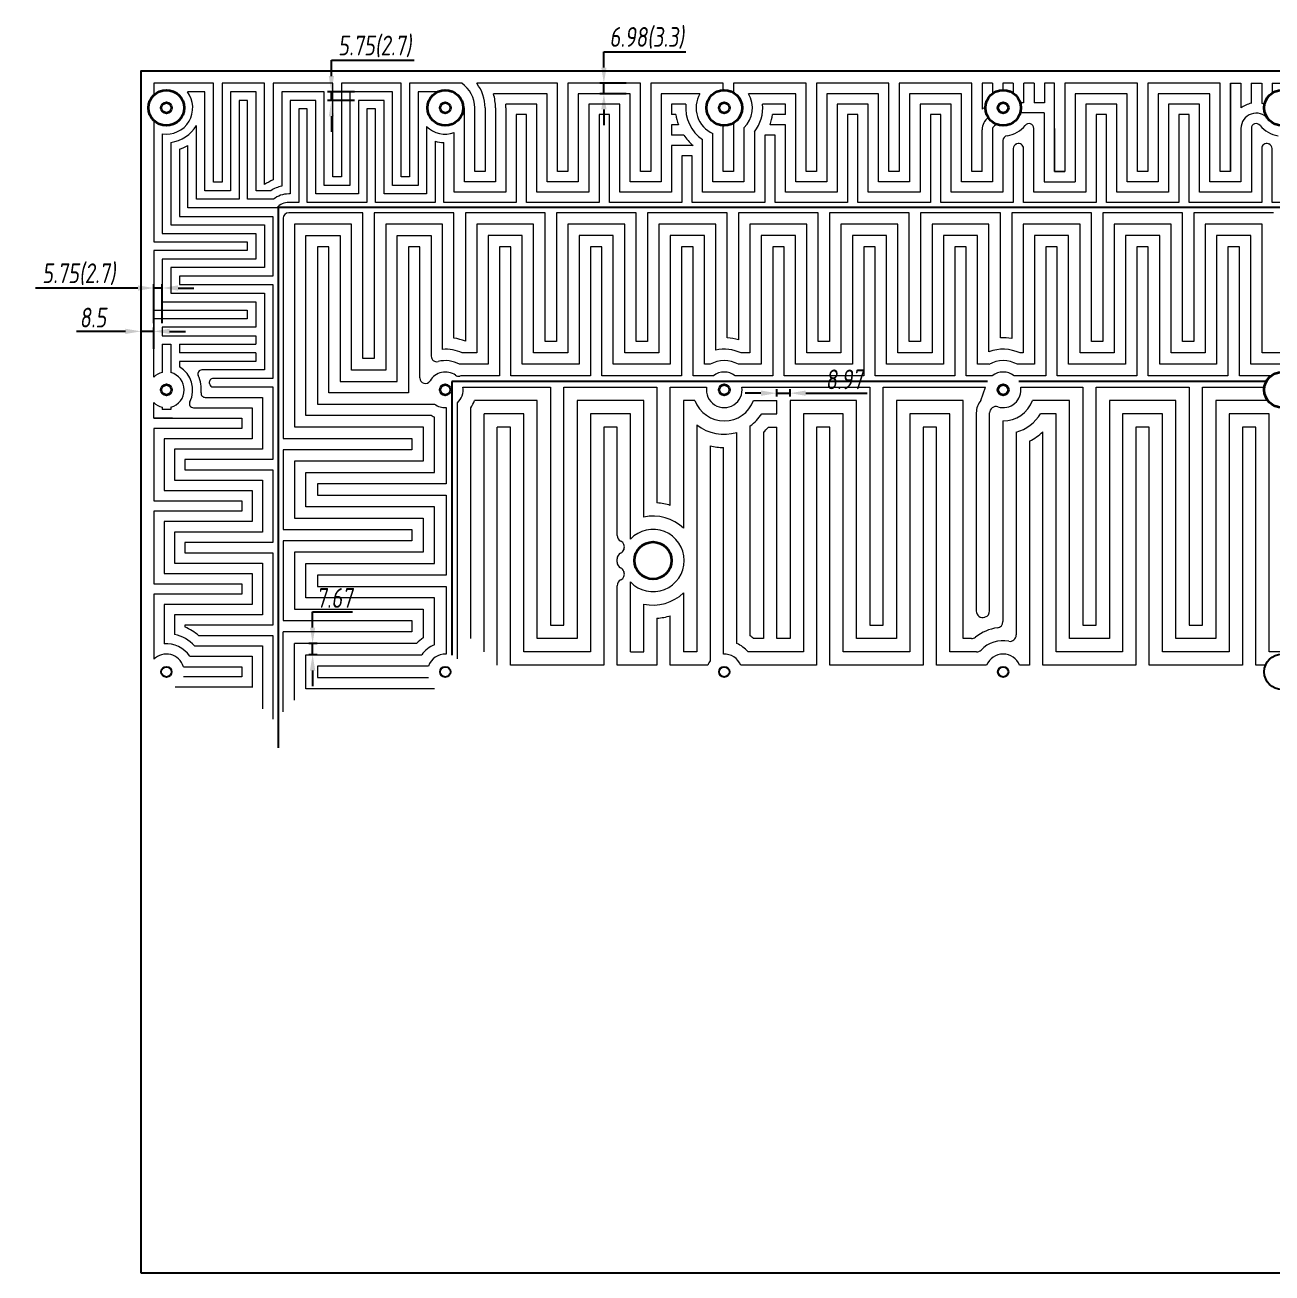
# Model space of a CAD drawing. Header units: millimetres. Extents: x -5937 to 68925, y -3068 to 5300.
# Drawn here: x 45153 to 45993, y 652 to 1493 of the extents above; entities that cross this region are included whole.
import ezdxf

# ---------------------------------------------------------------- set-up
doc = ezdxf.new("R2010")
doc.units = ezdxf.units.MM
doc.header["$LTSCALE"] = 7
doc.header["$PDSIZE"] = -1
doc.layers.add('dim', color=84, linetype='Continuous', lineweight=13)
doc.layers.add('参照', color=6, linetype='Continuous', lineweight=9)
doc.styles.add('斜仿宋', font='tssdeng.shx', dxfattribs={"width": 0.8, "oblique": 8, "bigfont": 'tssdchn.shx'})
doc.dimstyles.new('YanXiu', dxfattribs={"dimtxt": 22.5778, "dimasz": 22.5778, "dimexe": 11.2889, "dimexo": 5.64445, "dimgap": 5.64445, "dimtad": 1, "dimtoh": 1, "dimzin": 9, "dimdsep": 46, "dimtxsty": '斜仿宋', "dimcen": 22.5778, "dimazin": 2, "dimtfac": 1, "dimtmove": 0, "dimatfit": 3, "dimfxl": 1, "dimarcsym": 1})

# ---------------------------------------------------------------- blocks, each defined once
blk = doc.blocks.new('*D70')
at = {"layer": 'Defpoints', "color": 0}
for p in [(45230.87, 1286.4), (45230.87, 1271.93), (45239.37, 1271.93)]:
    blk.add_point(p, dxfattribs=at)
at = {"layer": 'dim', "color": 0, "lineweight": -2}
for p, q in [((45230.87, 1274.59), (45230.87, 1289.06)), ((45239.37, 1274.59), (45239.37, 1289.06)), ((45220.23, 1286.4), (45187.18, 1286.4)), ((45239.37, 1286.4), (45230.87, 1286.4)), ((45250.01, 1286.4), (45260.65, 1286.4))]:
    blk.add_line(p, q, dxfattribs=at)
at = {"layer": 'dim', "color": 0}
for points in [[(45220.23, 1284.63), (45220.23, 1288.17), (45230.87, 1286.4)], [(45250.01, 1288.17), (45250.01, 1284.63), (45239.37, 1286.4)]]:
    blk.add_solid(points, dxfattribs=at)
at = {"layer": 'dim', "color": 0, "insert": (45198.39, 1295.71), "char_height": 13.3, "attachment_point": 5, "style": '斜仿宋'}
blk.add_mtext('8.5', dxfattribs=at)
blk = doc.blocks.new('*D71')
at = {"layer": 'Defpoints', "color": 0}
for p in [(45239.37, 1315.61), (45239.37, 1289.17), (45245.12, 1289.17)]:
    blk.add_point(p, dxfattribs=at)
at = {"layer": 'dim', "color": 0, "lineweight": -2}
for p, q in [((45228.73, 1315.61), (45159.68, 1315.61)), ((45239.37, 1291.83), (45239.37, 1318.27)), ((45245.12, 1315.61), (45239.37, 1315.61)), ((45245.12, 1291.83), (45245.12, 1318.27)), ((45255.76, 1315.61), (45266.4, 1315.61))]:
    blk.add_line(p, q, dxfattribs=at)
at = {"layer": 'dim', "color": 0}
for points in [[(45228.73, 1313.84), (45228.73, 1317.39), (45239.37, 1315.61)], [(45255.76, 1317.39), (45255.76, 1313.84), (45245.12, 1315.61)]]:
    blk.add_solid(points, dxfattribs=at)
at = {"layer": 'dim', "color": 0, "insert": (45188.89, 1324.92), "char_height": 13.3, "attachment_point": 5, "style": '斜仿宋'}
blk.add_mtext('5.75{\\Ftssdeng.shx,tssdchn.shx;(2.7)}', dxfattribs=at)
blk = doc.blocks.new('*D72')
at = {"layer": 'Defpoints', "color": 0}
for p in [(45668.23, 1244.76), (45659.26, 1239.89), (45668.23, 1239.89)]:
    blk.add_point(p, dxfattribs=at)
at = {"layer": 'dim', "color": 0, "lineweight": -2}
for p, q in [((45648.62, 1244.76), (45637.98, 1244.76)), ((45659.26, 1242.55), (45659.26, 1247.42)), ((45659.26, 1244.76), (45668.23, 1244.76)), ((45668.23, 1242.55), (45668.23, 1247.42)), ((45678.87, 1244.76), (45720.28, 1244.76))]:
    blk.add_line(p, q, dxfattribs=at)
at = {"layer": 'dim', "color": 0}
for points in [[(45648.62, 1242.99), (45648.62, 1246.54), (45659.26, 1244.76)], [(45678.87, 1246.54), (45678.87, 1242.99), (45668.23, 1244.76)]]:
    blk.add_solid(points, dxfattribs=at)
at = {"layer": 'dim', "color": 0, "insert": (45704.89, 1254.07), "char_height": 13.3, "attachment_point": 5, "style": '斜仿宋'}
blk.add_mtext('8.97', dxfattribs=at)
blk = doc.blocks.new('*D73')
at = {"layer": 'Defpoints', "color": 0}
for p in [(45346.43, 1076.23), (45352.18, 1076.23), (45352.18, 1068.56)]:
    blk.add_point(p, dxfattribs=at)
at = {"layer": 'dim', "color": 0, "lineweight": -2}
for p, q in [((45346.43, 1097.51), (45373.41, 1097.51)), ((45346.43, 1086.87), (45346.43, 1097.51)), ((45349.52, 1076.23), (45343.77, 1076.23)), ((45349.52, 1068.56), (45343.77, 1068.56)), ((45346.43, 1068.56), (45346.43, 1076.23)), ((45346.43, 1057.92), (45346.43, 1047.28))]:
    blk.add_line(p, q, dxfattribs=at)
at = {"layer": 'dim', "color": 0}
for points in [[(45344.66, 1086.87), (45348.21, 1086.87), (45346.43, 1076.23)], [(45348.21, 1057.92), (45344.66, 1057.92), (45346.43, 1068.56)]]:
    blk.add_solid(points, dxfattribs=at)
at = {"layer": 'dim', "color": 0, "insert": (45361.25, 1106.82), "char_height": 13.3, "attachment_point": 5, "style": '斜仿宋'}
blk.add_mtext('7.67', dxfattribs=at)
blk = doc.blocks.new('*D74')
at = {"layer": 'Defpoints', "color": 0}
for p in [(45542.76, 1453.51), (45560.41, 1453.51), (45560.41, 1446.53)]:
    blk.add_point(p, dxfattribs=at)
at = {"layer": 'dim', "color": 0, "lineweight": -2}
for p, q in [((45542.76, 1474.79), (45597.94, 1474.79)), ((45542.76, 1464.15), (45542.76, 1474.79)), ((45557.75, 1453.51), (45540.1, 1453.51)), ((45557.75, 1446.53), (45540.1, 1446.53)), ((45542.76, 1446.53), (45542.76, 1453.51)), ((45542.76, 1435.89), (45542.76, 1425.25))]:
    blk.add_line(p, q, dxfattribs=at)
at = {"layer": 'dim', "color": 0}
for points in [[(45540.99, 1464.15), (45544.53, 1464.15), (45542.76, 1453.51)], [(45544.53, 1435.89), (45540.99, 1435.89), (45542.76, 1446.53)]]:
    blk.add_solid(points, dxfattribs=at)
at = {"layer": 'dim', "color": 0, "insert": (45571.68, 1484.1), "char_height": 13.3, "attachment_point": 5, "style": '斜仿宋'}
blk.add_mtext('6.98(3.3)', dxfattribs=at)
blk = doc.blocks.new('*D75')
at = {"layer": 'Defpoints', "color": 0}
for p in [(45359.11, 1447.77), (45377.31, 1447.77), (45377.31, 1442.02)]:
    blk.add_point(p, dxfattribs=at)
at = {"layer": 'dim', "color": 0, "lineweight": -2}
for p, q in [((45359.11, 1469.05), (45414.86, 1469.05)), ((45359.11, 1458.41), (45359.11, 1469.05)), ((45374.65, 1447.77), (45356.45, 1447.77)), ((45359.11, 1442.02), (45359.11, 1447.77)), ((45374.65, 1442.02), (45356.45, 1442.02)), ((45359.11, 1431.38), (45359.11, 1420.74))]:
    blk.add_line(p, q, dxfattribs=at)
at = {"layer": 'dim', "color": 0}
for points in [[(45357.33, 1458.41), (45360.88, 1458.41), (45359.11, 1447.77)], [(45360.88, 1431.38), (45357.33, 1431.38), (45359.11, 1442.02)]]:
    blk.add_solid(points, dxfattribs=at)
at = {"layer": 'dim', "color": 0, "insert": (45388.32, 1478.35), "char_height": 13.3, "attachment_point": 5, "style": '斜仿宋'}
blk.add_mtext('5.75(2.7)', dxfattribs=at)

msp = doc.modelspace()

# ---------------------------------------------------------------- linework, layer by layer
for p, q in [((45230.875, 652.013), (45230.875, 1462.09)), ((45230.875, 1462.013), (46580.875, 1462.013)), ((46488.619, 1369.757), (45323.13, 1369.757)), ((45323.13, 1369.757), (45323.13, 1005.818)), ((45801.305, 1252.694), (45440.193, 1252.694)), ((45440.193, 1252.694), (45440.193, 1068.197)), ((45989.305, 1252.694), (45822.445, 1252.694)), ((45230.875, 652.09), (46580.875, 652.09)), ((46580.875, 652.013), (45230.875, 652.013))]:
    msp.add_line(p, q)
at = {"linetype": 'Continuous', "lineweight": 35}
for centre in [(45247.875, 1437.013), (45435.875, 1437.013), (45623.875, 1437.013), (45811.875, 1437.013), (45999.875, 1437.013), (45999.875, 1247.013)]:
    msp.add_circle(centre, 12, dxfattribs=at)
at = {"color": 7, "linetype": 'Continuous', "lineweight": 35}
for centre in [(45247.875, 1437.013), (45435.875, 1437.013), (45623.875, 1437.013), (45811.875, 1437.013), (45247.875, 1247.013), (45435.875, 1247.013), (45623.875, 1247.013), (45811.875, 1247.013)]:
    msp.add_circle(centre, 3.5, dxfattribs=at)
at = {"color": 20, "linetype": 'Continuous', "lineweight": 35}
msp.add_circle((45575.875, 1132.013), 12.5, dxfattribs=at)
for centre, radius in [((45999.875, 1057.013), 11.99), ((45247.875, 1057.013), 3.49), ((45435.875, 1057.013), 3.49), ((45623.875, 1057.013), 3.49), ((45811.875, 1057.013), 3.49)]:
    msp.add_circle(centre, radius)
at = {"layer": '参照', "color": 1}
for p, q in [((45279.607, 1453.513), (45239.375, 1453.513)), ((45239.375, 1453.513), (45239.375, 1445.483)), ((45279.607, 1386.876), (45279.607, 1453.513)), ((45314.092, 1453.513), (45285.354, 1453.513)), ((45285.354, 1453.513), (45285.354, 1386.876)), ((45314.092, 1385.262), (45314.092, 1453.513)), ((45360.071, 1453.513), (45319.839, 1453.513)), ((45319.839, 1453.513), (45319.839, 1388.424)), ((45360.071, 1390.489), (45360.071, 1453.513)), ((45406.051, 1453.513), (45365.819, 1453.513)), ((45365.819, 1453.513), (45365.819, 1390.489)), ((45406.051, 1390.489), (45406.051, 1453.513)), ((45446.937, 1453.513), (45411.798, 1453.513)), ((45411.798, 1453.513), (45411.798, 1390.489)), ((45511.558, 1453.513), (45457.045, 1453.513)), ((45511.558, 1394.184), (45511.558, 1453.513)), ((45567.39, 1453.513), (45518.537, 1453.513)), ((45518.537, 1453.513), (45518.537, 1394.184)), ((45567.39, 1394.184), (45567.39, 1453.513)), ((45623.223, 1453.513), (45574.369, 1453.513)), ((45574.369, 1453.513), (45574.369, 1394.184)), ((45623.223, 1448.995), (45623.223, 1453.513)), ((45679.055, 1453.513), (45630.202, 1453.513)), ((45630.202, 1453.513), (45630.202, 1447.209)), ((45679.055, 1394.184), (45679.055, 1453.513)), ((45734.888, 1453.513), (45686.034, 1453.513)), ((45686.034, 1453.513), (45686.034, 1394.184)), ((45734.888, 1394.184), (45734.888, 1453.513)), ((45790.72, 1453.513), (45741.867, 1453.513)), ((45741.867, 1453.513), (45741.867, 1394.184)), ((45790.72, 1394.184), (45790.72, 1453.513)), ((45797.699, 1453.513), (45797.699, 1436.08)), ((45804.678, 1453.513), (45797.699, 1453.513)), ((45804.678, 1453.513), (45804.678, 1446.616)), ((45811.657, 1453.513), (45811.657, 1449.011)), ((45818.636, 1453.513), (45811.657, 1453.513)), ((45818.636, 1453.513), (45818.636, 1446.926)), ((45818.636, 1453.513), (45818.636, 1449.011)), ((45825.615, 1453.513), (45825.615, 1446.926)), ((45825.615, 1453.513), (45825.615, 1440.453)), ((45832.693, 1453.513), (45825.714, 1453.513)), ((45832.693, 1453.513), (45832.693, 1446.926)), ((45832.693, 1453.513), (45832.693, 1440.453)), ((45846.553, 1453.513), (45839.672, 1453.513)), ((45839.672, 1453.513), (45839.672, 1446.926)), ((45839.672, 1453.513), (45839.672, 1440.453)), ((45846.553, 1394.184), (45846.553, 1453.513)), ((45902.385, 1453.513), (45853.532, 1453.513)), ((45853.532, 1453.513), (45853.532, 1394.184)), ((45902.385, 1394.184), (45902.385, 1453.513)), ((45958.218, 1453.513), (45909.364, 1453.513)), ((45909.364, 1453.513), (45909.364, 1394.184)), ((45958.218, 1394.184), (45958.218, 1453.513)), ((45965.197, 1453.513), (45965.197, 1394.184)), ((45965.197, 1394.184), (45965.197, 1453.513)), ((45965.197, 1453.513), (45972.077, 1453.513)), ((45972.077, 1453.513), (45972.077, 1446.926)), ((45972.077, 1453.513), (45972.077, 1436.913)), ((45979.057, 1453.513), (45986.036, 1453.513)), ((45979.057, 1453.513), (45979.057, 1446.926)), ((45979.057, 1453.513), (45979.057, 1439.985)), ((45986.134, 1453.513), (45986.134, 1446.926)), ((45986.134, 1453.513), (45986.134, 1439.985)), ((45993.113, 1453.513), (46000.092, 1453.513)), ((45993.113, 1453.513), (45993.113, 1446.926)), ((45993.113, 1453.513), (45993.113, 1446.926)), ((45825.615, 1440.453), (45823.371, 1440.453)), ((45839.672, 1440.453), (45832.693, 1440.453)), ((45455.725, 1394.184), (45455.725, 1437.013)), ((45462.704, 1437.006), (45462.704, 1394.184)), ((45239.375, 1428.542), (45239.375, 1346.644)), ((45623.223, 1394.184), (45623.223, 1425.031)), ((45630.202, 1426.816), (45630.202, 1394.184)), ((45797.699, 1394.184), (45797.699, 1422.217)), ((45846.553, 1423.124), (45846.553, 1394.184)), ((45365.819, 1390.489), (45360.071, 1390.489)), ((45411.798, 1390.489), (45406.051, 1390.489)), ((45462.704, 1394.184), (45455.725, 1394.184)), ((45518.537, 1394.184), (45511.558, 1394.184)), ((45574.369, 1394.184), (45567.39, 1394.184)), ((45630.202, 1394.184), (45623.223, 1394.184)), ((45686.034, 1394.184), (45679.055, 1394.184)), ((45741.867, 1394.184), (45734.888, 1394.184)), ((45797.699, 1394.184), (45790.72, 1394.184)), ((45853.532, 1394.184), (45846.553, 1394.184)), ((45846.553, 1394.184), (45853.532, 1394.184)), ((45909.364, 1394.184), (45902.385, 1394.184)), ((45965.197, 1394.184), (45958.218, 1394.184)), ((45285.354, 1386.876), (45279.607, 1386.876)), ((45326.62, 1362.568), (45326.62, 1214.333)), ((45380.326, 1366.268), (45330.32, 1366.268)), ((45380.326, 1268.038), (45380.326, 1366.268)), ((45441.704, 1366.268), (45387.998, 1366.268)), ((45387.998, 1366.268), (45387.998, 1268.038)), ((45441.704, 1281.896), (45441.704, 1366.268)), ((45503.082, 1366.268), (45449.376, 1366.268)), ((45449.376, 1366.268), (45449.376, 1279.701)), ((45503.082, 1279.547), (45503.082, 1366.268)), ((45564.459, 1366.268), (45510.754, 1366.268)), ((45510.754, 1366.268), (45510.754, 1279.547)), ((45564.459, 1279.547), (45564.459, 1366.268)), ((45625.837, 1366.268), (45572.132, 1366.268)), ((45572.132, 1366.268), (45572.132, 1279.547)), ((45625.837, 1281.968), (45625.837, 1366.268)), ((45687.215, 1366.268), (45633.51, 1366.268)), ((45633.51, 1366.268), (45633.51, 1280.671)), ((45687.215, 1279.547), (45687.215, 1366.268)), ((45748.593, 1366.268), (45694.888, 1366.268)), ((45694.888, 1366.268), (45694.888, 1279.547)), ((45748.593, 1279.547), (45748.593, 1366.268)), ((45809.971, 1366.268), (45756.266, 1366.268)), ((45756.266, 1366.268), (45756.266, 1279.547)), ((45809.971, 1281.978), (45809.971, 1366.268)), ((45871.349, 1366.268), (45817.644, 1366.268)), ((45817.644, 1366.268), (45817.644, 1281.551)), ((45871.349, 1279.547), (45871.349, 1366.268)), ((45932.727, 1366.268), (45879.022, 1366.268)), ((45879.022, 1366.268), (45879.022, 1279.547)), ((45932.727, 1279.547), (45932.727, 1366.268)), ((45994.105, 1366.268), (45940.4, 1366.268)), ((45940.4, 1366.268), (45940.4, 1279.547)), ((45239.375, 1346.644), (45302.398, 1346.644)), ((45302.398, 1346.644), (45302.398, 1340.896)), ((45302.398, 1340.896), (45239.375, 1340.896)), ((45239.375, 1340.896), (45239.375, 1300.664)), ((45239.375, 1255.483), (45239.375, 1303.6)), ((45239.375, 1300.664), (45302.398, 1300.664)), ((45302.398, 1294.917), (45239.375, 1294.917)), ((45239.375, 1294.917), (45239.375, 1277.674)), ((45302.398, 1300.664), (45302.398, 1294.917)), ((45510.754, 1279.547), (45503.082, 1279.547)), ((45572.132, 1279.547), (45564.459, 1279.547)), ((45694.888, 1279.547), (45687.215, 1279.547)), ((45756.266, 1279.547), (45748.593, 1279.547)), ((45879.022, 1279.547), (45871.349, 1279.547)), ((45940.4, 1279.547), (45932.727, 1279.547)), ((45239.375, 1255.483), (45239.375, 1271.927)), ((45245.122, 1277.674), (45250.87, 1277.674)), ((45245.122, 1277.674), (45245.122, 1258.693)), ((45250.87, 1277.674), (45250.87, 1258.633)), ((45387.998, 1268.038), (45380.326, 1268.038)), ((45447.732, 1248.858), (45506.805, 1248.858)), ((45506.805, 1248.858), (45506.805, 1088.4)), ((45515.773, 1088.4), (45515.773, 1248.858)), ((45515.773, 1248.858), (45578.548, 1248.858)), ((45578.548, 1248.858), (45578.548, 1170.861)), ((45587.515, 1169.172), (45587.515, 1248.858)), ((45587.515, 1248.858), (45612.017, 1248.858)), ((45635.732, 1248.858), (45722.033, 1248.858)), ((45722.033, 1248.858), (45722.033, 1088.4)), ((45731.001, 1088.4), (45731.001, 1248.858)), ((45731.001, 1248.858), (45800.017, 1248.858)), ((45796.808, 1239.89), (45800.017, 1248.858)), ((45823.732, 1248.858), (45865.519, 1248.858)), ((45865.519, 1248.858), (45865.519, 1088.4)), ((45874.487, 1088.4), (45874.487, 1248.858)), ((45874.487, 1248.858), (45937.262, 1248.858)), ((45937.262, 1248.858), (45937.262, 1088.4)), ((45946.23, 1088.4), (45946.23, 1248.858)), ((45946.23, 1248.858), (45988.017, 1248.858)), ((45239.375, 1228), (45239.375, 1238.542)), ((45444.03, 1065.802), (45444.03, 1238.21)), ((45239.375, 1228), (45298.704, 1228)), ((45252.061, 1228), (45239.375, 1228)), ((45245.122, 1235.333), (45245.122, 1233.747)), ((45250.87, 1233.747), (45245.122, 1233.747)), ((45250.87, 1235.393), (45250.87, 1233.747)), ((45298.704, 1228), (45298.704, 1221.021)), ((45793.776, 1231.683), (45793.776, 1097.949)), ((45802.744, 1098.072), (45802.744, 1231.445)), ((45298.704, 1221.021), (45239.375, 1221.021)), ((45239.375, 1221.021), (45239.375, 1172.167)), ((45326.62, 1214.333), (45413.341, 1214.333)), ((45413.341, 1214.333), (45413.341, 1206.66)), ((45413.341, 1206.66), (45326.62, 1206.66)), ((45326.62, 1206.66), (45326.62, 1152.955)), ((45239.375, 1172.167), (45298.704, 1172.167)), ((45298.704, 1172.167), (45298.704, 1165.188)), ((45298.704, 1165.188), (45239.375, 1165.188)), ((45239.375, 1165.188), (45239.375, 1116.335)), ((45326.62, 1152.955), (45413.341, 1152.955)), ((45413.341, 1152.955), (45413.341, 1145.282)), ((45413.341, 1145.282), (45326.62, 1145.282)), ((45326.62, 1145.282), (45326.62, 1091.577)), ((45239.375, 1116.335), (45298.704, 1116.335)), ((45298.704, 1116.335), (45298.704, 1109.356)), ((45239.375, 1109.356), (45239.375, 1065.468)), ((45298.704, 1109.356), (45239.375, 1109.356)), ((45326.62, 1091.577), (45413.341, 1091.577)), ((45413.341, 1091.577), (45413.341, 1083.904)), ((45506.805, 1088.4), (45515.773, 1088.4)), ((45722.033, 1088.4), (45731.001, 1088.4)), ((45865.519, 1088.4), (45874.487, 1088.4)), ((45937.262, 1088.4), (45946.23, 1088.4)), ((45413.341, 1083.904), (45326.62, 1083.904)), ((45326.62, 1030.199), (45326.62, 1083.904)), ((45259.345, 1060.502), (45298.704, 1060.502)), ((45298.704, 1060.502), (45298.704, 1053.601)), ((45298.704, 1053.601), (45259.368, 1053.601))]:
    msp.add_line(p, q, dxfattribs=at)
at = {"layer": '参照', "color": 2}
for p, q in [((45273.859, 1447.765), (45261.994, 1447.765)), ((45273.859, 1381.128), (45273.859, 1447.765)), ((45308.344, 1447.765), (45291.102, 1447.765)), ((45291.102, 1447.765), (45291.102, 1381.128)), ((45308.344, 1381.128), (45308.344, 1447.765)), ((45354.324, 1447.765), (45325.586, 1447.765)), ((45325.586, 1447.765), (45325.586, 1384.216)), ((45354.324, 1384.742), (45354.324, 1447.765)), ((45400.303, 1447.765), (45371.566, 1447.765)), ((45371.566, 1447.765), (45371.566, 1384.742)), ((45400.303, 1384.742), (45400.303, 1447.765)), ((45430.547, 1447.765), (45417.546, 1447.765)), ((45417.546, 1447.765), (45417.546, 1384.742)), ((45504.579, 1446.534), (45468.32, 1446.534)), ((45504.579, 1387.205), (45504.579, 1446.534)), ((45560.411, 1446.534), (45525.516, 1446.534)), ((45525.516, 1446.534), (45525.516, 1387.205)), ((45560.411, 1387.205), (45560.411, 1446.534)), ((45607.456, 1446.534), (45581.348, 1446.534)), ((45581.348, 1446.534), (45581.348, 1387.205)), ((45672.076, 1446.534), (45640.293, 1446.534)), ((45672.076, 1387.205), (45672.076, 1446.534)), ((45727.909, 1446.534), (45693.013, 1446.534)), ((45693.013, 1446.534), (45693.013, 1387.205)), ((45727.909, 1387.205), (45727.909, 1446.534)), ((45748.846, 1446.534), (45748.846, 1387.205)), ((45783.741, 1446.534), (45748.846, 1446.534)), ((45783.741, 1387.205), (45783.741, 1446.534)), ((45895.406, 1446.534), (45860.511, 1446.534)), ((45860.511, 1446.534), (45860.511, 1387.205)), ((45895.406, 1387.205), (45895.406, 1446.534)), ((45951.238, 1446.534), (45916.343, 1446.534)), ((45916.343, 1446.534), (45916.343, 1387.205)), ((45951.238, 1387.205), (45951.238, 1446.534)), ((45447.875, 1437.013), (45448.746, 1437.013)), ((45448.746, 1387.205), (45448.746, 1437.013)), ((45469.683, 1436.999), (45469.683, 1387.205)), ((45839.574, 1433.572), (45823.371, 1433.572)), ((45839.574, 1433.572), (45839.574, 1387.205)), ((45637.181, 1423.48), (45637.181, 1387.205)), ((45804.678, 1422.217), (45804.678, 1387.205)), ((45972.176, 1423.124), (45972.176, 1387.205)), ((45245.122, 1419.48), (45245.122, 1352.391)), ((45616.244, 1387.205), (45616.244, 1419.635)), ((45291.102, 1381.128), (45273.859, 1381.128)), ((45318.213, 1381.128), (45308.344, 1381.128)), ((45371.566, 1384.742), (45354.324, 1384.742)), ((45417.546, 1384.742), (45400.303, 1384.742)), ((45469.683, 1387.205), (45448.746, 1387.205)), ((45525.516, 1387.205), (45504.579, 1387.205)), ((45581.348, 1387.205), (45560.411, 1387.205)), ((45637.181, 1387.205), (45616.244, 1387.205)), ((45693.013, 1387.205), (45672.076, 1387.205)), ((45748.846, 1387.205), (45727.909, 1387.205)), ((45804.678, 1387.205), (45783.741, 1387.205)), ((45839.574, 1387.205), (45860.511, 1387.205)), ((45916.343, 1387.205), (45895.406, 1387.205)), ((45972.176, 1387.205), (45951.238, 1387.205)), ((45372.653, 1358.595), (45334.292, 1358.595)), ((45334.292, 1358.595), (45334.292, 1222.005)), ((45372.653, 1260.366), (45372.653, 1358.595)), ((45434.031, 1358.595), (45395.67, 1358.595)), ((45395.67, 1358.595), (45395.67, 1260.366)), ((45434.031, 1274.295), (45434.031, 1358.595)), ((45495.409, 1358.595), (45457.048, 1358.595)), ((45457.048, 1358.595), (45457.048, 1271.875)), ((45495.409, 1271.875), (45495.409, 1358.595)), ((45556.787, 1358.595), (45518.426, 1358.595)), ((45518.426, 1358.595), (45518.426, 1271.875)), ((45556.787, 1271.875), (45556.787, 1358.595)), ((45618.165, 1358.595), (45579.804, 1358.595)), ((45579.804, 1358.595), (45579.804, 1271.875)), ((45618.165, 1273.75), (45618.165, 1358.595)), ((45679.543, 1358.595), (45641.182, 1358.595)), ((45641.182, 1358.595), (45641.182, 1271.875)), ((45679.543, 1271.875), (45679.543, 1358.595)), ((45740.921, 1358.595), (45702.56, 1358.595)), ((45702.56, 1358.595), (45702.56, 1271.875)), ((45740.921, 1271.875), (45740.921, 1358.595)), ((45802.299, 1358.595), (45763.938, 1358.595)), ((45763.938, 1358.595), (45763.938, 1271.875)), ((45802.299, 1272.626), (45802.299, 1358.595)), ((45863.677, 1358.595), (45825.316, 1358.595)), ((45825.316, 1358.595), (45825.316, 1271.875)), ((45863.677, 1271.875), (45863.677, 1358.595)), ((45925.055, 1358.595), (45886.694, 1358.595)), ((45886.694, 1358.595), (45886.694, 1271.875)), ((45925.055, 1271.875), (45925.055, 1358.595)), ((45986.433, 1358.595), (45948.072, 1358.595)), ((45948.072, 1358.595), (45948.072, 1271.875)), ((45986.433, 1271.875), (45986.433, 1358.595)), ((45245.122, 1352.391), (45308.146, 1352.391)), ((45308.146, 1352.391), (45308.146, 1335.149)), ((45308.146, 1335.149), (45245.122, 1335.149)), ((45245.122, 1335.149), (45245.122, 1306.411)), ((45245.122, 1306.411), (45308.146, 1306.411)), ((45308.146, 1306.411), (45308.146, 1289.169)), ((45308.146, 1289.169), (45245.122, 1289.169)), ((45245.122, 1289.169), (45245.122, 1283.422)), ((45245.122, 1283.422), (45308.146, 1283.422)), ((45308.146, 1283.422), (45308.146, 1277.674)), ((45256.617, 1277.674), (45308.146, 1277.674)), ((45256.617, 1277.674), (45256.617, 1271.927)), ((45308.146, 1271.927), (45256.617, 1271.927)), ((45308.146, 1271.927), (45308.146, 1266.179)), ((45457.048, 1271.875), (45447.259, 1271.875)), ((45518.426, 1271.875), (45495.409, 1271.875)), ((45579.804, 1271.875), (45556.787, 1271.875)), ((45641.182, 1271.875), (45635.249, 1271.875)), ((45702.56, 1271.875), (45679.543, 1271.875)), ((45763.938, 1271.875), (45740.921, 1271.875)), ((45825.316, 1271.875), (45823.259, 1271.875)), ((45886.694, 1271.875), (45863.677, 1271.875)), ((45948.072, 1271.875), (45925.055, 1271.875)), ((46009.45, 1271.875), (45986.433, 1271.875)), ((45308.146, 1266.179), (45256.617, 1266.179)), ((45256.617, 1266.179), (45256.617, 1262.461)), ((45395.67, 1260.366), (45372.653, 1260.366)), ((45497.837, 1239.89), (45455.598, 1239.89)), ((45497.837, 1079.432), (45497.837, 1239.89)), ((45569.58, 1239.89), (45524.74, 1239.89)), ((45524.74, 1239.89), (45524.74, 1079.432)), ((45569.58, 1161.314), (45569.58, 1239.89)), ((45604.151, 1239.89), (45596.483, 1239.89)), ((45596.483, 1239.89), (45596.483, 1153.772)), ((45643.597, 1239.888), (45659.258, 1239.888)), ((45659.258, 1230.918), (45659.258, 1239.888)), ((45713.066, 1239.89), (45668.226, 1239.89)), ((45668.226, 1239.89), (45668.226, 1079.432)), ((45713.066, 1079.432), (45713.066, 1239.89)), ((45784.808, 1239.89), (45739.969, 1239.89)), ((45739.969, 1239.89), (45739.969, 1079.432)), ((45784.808, 1079.432), (45784.808, 1239.89)), ((45856.551, 1239.89), (45831.598, 1239.89)), ((45856.551, 1079.432), (45856.551, 1239.89)), ((45928.294, 1239.89), (45883.455, 1239.89)), ((45883.455, 1239.89), (45883.455, 1079.432)), ((45928.294, 1079.432), (45928.294, 1239.89)), ((45990.217, 1239.89), (45955.198, 1239.89)), ((45955.198, 1239.89), (45955.198, 1079.432)), ((45266.07, 1234.979), (45305.683, 1234.979)), ((45305.683, 1234.979), (45305.683, 1214.042)), ((45452.997, 1079.432), (45452.997, 1234.907)), ((45649.12, 1230.918), (45659.258, 1230.918)), ((45334.292, 1222.005), (45421.013, 1222.005)), ((45421.013, 1222.005), (45421.013, 1198.988)), ((45641.323, 1081.33), (45641.323, 1222.682)), ((45653.636, 1221.948), (45659.258, 1221.948)), ((45659.258, 1079.432), (45659.258, 1221.948)), ((45811.712, 1226.043), (45811.712, 1090.95)), ((45305.683, 1214.042), (45246.354, 1214.042)), ((45246.354, 1214.042), (45246.354, 1179.146)), ((45650.29, 1218.444), (45650.29, 1079.432)), ((45421.013, 1198.988), (45334.292, 1198.988)), ((45334.292, 1198.988), (45334.292, 1160.627)), ((45246.354, 1179.146), (45305.683, 1179.146)), ((45305.683, 1179.146), (45305.683, 1158.209)), ((45334.292, 1160.627), (45421.013, 1160.627)), ((45421.013, 1160.627), (45421.013, 1137.61)), ((45305.683, 1158.209), (45246.354, 1158.209)), ((45246.354, 1158.209), (45246.354, 1123.314)), ((45421.013, 1137.61), (45334.292, 1137.61)), ((45334.292, 1137.61), (45334.292, 1099.249)), ((45246.354, 1123.314), (45305.683, 1123.314)), ((45305.683, 1123.314), (45305.683, 1102.377)), ((45246.354, 1102.377), (45246.354, 1075.841)), ((45305.683, 1102.377), (45246.354, 1102.377)), ((45334.292, 1099.249), (45421.013, 1099.249)), ((45421.013, 1099.249), (45421.013, 1079.948)), ((45524.74, 1079.432), (45497.837, 1079.432)), ((45650.29, 1079.432), (45643.702, 1079.432)), ((45668.226, 1079.432), (45659.258, 1079.432)), ((45739.969, 1079.432), (45713.066, 1079.432)), ((45790.48, 1079.432), (45784.808, 1079.432)), ((45883.455, 1079.432), (45856.551, 1079.432)), ((45955.198, 1079.432), (45928.294, 1079.432)), ((45416.445, 1076.232), (45334.292, 1076.232)), ((45334.292, 1037.871), (45334.292, 1076.232)), ((45263.598, 1067.481), (45305.683, 1067.481)), ((45305.683, 1067.481), (45305.683, 1046.544))]:
    msp.add_line(p, q, dxfattribs=at)
at = {"layer": '参照', "color": 3}
for p, q in [((45302.597, 1442.018), (45296.849, 1442.018)), ((45296.849, 1442.018), (45296.849, 1375.381)), ((45302.597, 1375.381), (45302.597, 1442.018)), ((45348.576, 1442.018), (45331.334, 1442.018)), ((45331.334, 1442.018), (45331.334, 1378.994)), ((45348.576, 1378.994), (45348.576, 1442.018)), ((45394.556, 1442.018), (45377.314, 1442.018)), ((45377.314, 1442.018), (45377.314, 1378.994)), ((45394.556, 1378.994), (45394.556, 1442.018)), ((45497.6, 1439.555), (45476.584, 1439.555)), ((45497.6, 1380.226), (45497.6, 1439.555)), ((45553.432, 1439.555), (45532.495, 1439.555)), ((45532.495, 1439.555), (45532.495, 1380.226)), ((45553.432, 1380.226), (45553.432, 1439.555)), ((45598.041, 1439.555), (45588.327, 1439.555)), ((45588.327, 1439.555), (45588.327, 1432.576)), ((45665.097, 1439.555), (45649.708, 1439.555)), ((45665.097, 1432.576), (45665.097, 1439.555)), ((45720.93, 1439.555), (45699.992, 1439.555)), ((45699.992, 1439.555), (45699.992, 1380.226)), ((45720.93, 1380.226), (45720.93, 1439.555)), ((45755.825, 1439.555), (45755.825, 1380.226)), ((45776.762, 1439.555), (45755.825, 1439.555)), ((45776.762, 1380.226), (45776.762, 1439.555)), ((45888.427, 1439.555), (45867.49, 1439.555)), ((45867.49, 1439.555), (45867.49, 1380.226)), ((45888.427, 1380.226), (45888.427, 1439.555)), ((45944.259, 1439.555), (45923.322, 1439.555)), ((45923.322, 1439.555), (45923.322, 1380.226)), ((45944.259, 1380.226), (45944.259, 1439.555)), ((45476.663, 1436.992), (45476.663, 1380.226)), ((45591.237, 1432.576), (45588.327, 1432.576)), ((45665.097, 1432.576), (45656.512, 1432.576)), ((45268.112, 1375.381), (45268.112, 1425.077)), ((45423.293, 1424.488), (45423.293, 1378.994)), ((45588.327, 1425.597), (45588.327, 1418.618)), ((45592.978, 1425.597), (45588.327, 1425.597)), ((45600.667, 1425.597), (45600.562, 1425.597)), ((45665.097, 1425.597), (45654.77, 1425.597)), ((45665.097, 1380.226), (45665.097, 1425.597)), ((45832.594, 1380.226), (45832.594, 1423.124)), ((45979.155, 1423.124), (45979.155, 1380.226)), ((45250.87, 1413.71), (45250.87, 1358.139)), ((45441.767, 1380.226), (45441.767, 1420.271)), ((45596.553, 1418.618), (45588.327, 1418.618)), ((45609.265, 1380.226), (45609.265, 1415.556)), ((45644.16, 1420.816), (45644.16, 1380.226)), ((45811.657, 1414.948), (45811.657, 1380.226)), ((45588.327, 1411.638), (45588.327, 1380.226)), ((45602.875, 1411.638), (45588.327, 1411.638)), ((45331.334, 1378.994), (45330.32, 1378.994)), ((45377.314, 1378.994), (45348.576, 1378.994)), ((45423.293, 1378.994), (45394.556, 1378.994)), ((45476.663, 1380.226), (45441.767, 1380.226)), ((45532.495, 1380.226), (45497.6, 1380.226)), ((45588.327, 1380.226), (45553.432, 1380.226)), ((45644.16, 1380.226), (45609.265, 1380.226)), ((45699.992, 1380.226), (45665.097, 1380.226)), ((45755.825, 1380.226), (45720.93, 1380.226)), ((45811.657, 1380.226), (45776.762, 1380.226)), ((45867.49, 1380.226), (45832.594, 1380.226)), ((45923.322, 1380.226), (45888.427, 1380.226)), ((45979.155, 1380.226), (45944.259, 1380.226)), ((45296.849, 1375.381), (45268.112, 1375.381)), ((45320.041, 1375.381), (45302.597, 1375.381)), ((45250.87, 1358.139), (45313.893, 1358.139)), ((45313.893, 1358.139), (45313.893, 1329.401)), ((45341.964, 1229.677), (45341.964, 1350.923)), ((45341.964, 1350.923), (45364.981, 1350.923)), ((45364.981, 1350.923), (45364.981, 1252.694)), ((45403.342, 1252.694), (45403.342, 1350.923)), ((45403.342, 1350.923), (45426.359, 1350.923)), ((45426.359, 1350.923), (45426.359, 1269.65)), ((45487.737, 1350.923), (45464.72, 1350.923)), ((45464.72, 1350.923), (45464.72, 1264.202)), ((45487.737, 1264.202), (45487.737, 1350.923)), ((45549.115, 1350.923), (45526.098, 1350.923)), ((45526.098, 1350.923), (45526.098, 1264.202)), ((45549.115, 1264.202), (45549.115, 1350.923)), ((45610.493, 1350.923), (45587.476, 1350.923)), ((45587.476, 1350.923), (45587.476, 1264.202)), ((45610.493, 1264.202), (45610.493, 1350.923)), ((45671.871, 1350.923), (45648.854, 1350.923)), ((45648.854, 1350.923), (45648.854, 1264.202)), ((45671.871, 1264.202), (45671.871, 1350.923)), ((45733.249, 1350.923), (45710.232, 1350.923)), ((45710.232, 1350.923), (45710.232, 1264.202)), ((45733.249, 1264.202), (45733.249, 1350.923)), ((45794.627, 1350.923), (45771.61, 1350.923)), ((45771.61, 1350.923), (45771.61, 1264.202)), ((45794.627, 1264.202), (45794.627, 1350.923)), ((45856.005, 1350.923), (45832.988, 1350.923)), ((45832.988, 1350.923), (45832.988, 1264.202)), ((45856.005, 1264.202), (45856.005, 1350.923)), ((45917.383, 1350.923), (45894.366, 1350.923)), ((45894.366, 1350.923), (45894.366, 1264.202)), ((45917.383, 1264.202), (45917.383, 1350.923)), ((45978.761, 1350.923), (45955.744, 1350.923)), ((45955.744, 1350.923), (45955.744, 1264.202)), ((45978.761, 1264.202), (45978.761, 1350.923)), ((45313.893, 1329.401), (45250.87, 1329.401)), ((45250.87, 1329.401), (45250.87, 1312.159)), ((45250.87, 1312.159), (45313.893, 1312.159)), ((45313.893, 1312.159), (45313.893, 1260.432)), ((45464.72, 1264.202), (45445.441, 1264.202)), ((45526.098, 1264.202), (45487.737, 1264.202)), ((45587.476, 1264.202), (45549.115, 1264.202)), ((45614.313, 1264.202), (45610.493, 1264.202)), ((45648.854, 1264.202), (45633.437, 1264.202)), ((45710.232, 1264.202), (45671.871, 1264.202)), ((45771.61, 1264.202), (45733.249, 1264.202)), ((45802.308, 1264.202), (45794.627, 1264.202)), ((45832.988, 1264.202), (45821.441, 1264.202)), ((45894.366, 1264.202), (45856.005, 1264.202)), ((45955.744, 1264.202), (45917.383, 1264.202)), ((46017.122, 1264.202), (45978.761, 1264.202)), ((45313.893, 1260.432), (45271.782, 1260.432)), ((45364.981, 1252.694), (45403.342, 1252.694)), ((45273.969, 1241.958), (45312.662, 1241.958)), ((45312.662, 1241.958), (45312.662, 1207.063)), ((45426.58, 1229.677), (45341.964, 1229.677)), ((45428.685, 1191.316), (45428.685, 1228.704)), ((45488.869, 1230.922), (45461.965, 1230.922)), ((45461.965, 1070.465), (45461.965, 1230.922)), ((45488.869, 1070.465), (45488.869, 1230.922)), ((45560.612, 1230.922), (45533.708, 1230.922)), ((45533.708, 1230.922), (45533.708, 1070.465)), ((45560.612, 1146.437), (45560.612, 1230.922)), ((45704.098, 1230.922), (45677.194, 1230.922)), ((45677.194, 1230.922), (45677.194, 1070.465)), ((45704.098, 1070.465), (45704.098, 1230.922)), ((45775.841, 1230.922), (45748.937, 1230.922)), ((45748.937, 1230.922), (45748.937, 1070.465)), ((45775.841, 1070.465), (45775.841, 1230.922)), ((45847.583, 1230.922), (45837.123, 1230.922)), ((45847.583, 1070.465), (45847.583, 1230.922)), ((45919.326, 1230.922), (45892.423, 1230.922)), ((45892.423, 1230.922), (45892.423, 1070.465)), ((45919.326, 1070.465), (45919.326, 1230.922)), ((45991.069, 1230.922), (45964.166, 1230.922)), ((45964.166, 1230.922), (45964.166, 1070.465)), ((45991.069, 1070.465), (45991.069, 1230.922)), ((45605.451, 1223.412), (45605.451, 1070.465)), ((45632.355, 1076.18), (45632.355, 1218.299)), ((45820.68, 1218.397), (45820.68, 1081.867)), ((45312.662, 1207.063), (45253.333, 1207.063)), ((45253.333, 1207.063), (45253.333, 1186.125)), ((45253.333, 1186.125), (45312.662, 1186.125)), ((45312.662, 1186.125), (45312.662, 1151.23)), ((45341.964, 1168.299), (45341.964, 1191.316)), ((45341.964, 1191.316), (45428.685, 1191.316)), ((45428.685, 1168.299), (45341.964, 1168.299)), ((45428.685, 1129.938), (45428.685, 1168.299)), ((45312.662, 1151.23), (45253.333, 1151.23)), ((45253.333, 1151.23), (45253.333, 1130.293)), ((45253.333, 1130.293), (45312.662, 1130.293)), ((45312.662, 1130.293), (45312.662, 1095.398)), ((45341.964, 1106.921), (45341.964, 1129.938)), ((45341.964, 1129.938), (45428.685, 1129.938)), ((45560.612, 1070.465), (45560.612, 1117.589)), ((45596.483, 1110.253), (45596.483, 1070.465)), ((45428.685, 1106.921), (45341.964, 1106.921)), ((45428.685, 1075.311), (45428.685, 1106.921)), ((45569.58, 1070.465), (45569.58, 1102.711)), ((45253.333, 1095.398), (45253.333, 1082.218)), ((45312.662, 1095.398), (45253.333, 1095.398)), ((45266.866, 1074.46), (45312.662, 1074.46)), ((45312.662, 1074.46), (45312.662, 1032.193)), ((45341.964, 1045.543), (45341.964, 1068.56)), ((45341.964, 1068.56), (45419.964, 1068.56)), ((45533.708, 1070.465), (45488.869, 1070.465)), ((45560.612, 1070.465), (45569.58, 1070.465)), ((45605.451, 1070.465), (45596.483, 1070.465)), ((45677.194, 1070.465), (45639.948, 1070.465)), ((45748.937, 1070.465), (45704.098, 1070.465)), ((45793.905, 1070.465), (45775.841, 1070.465)), ((45892.423, 1070.465), (45847.583, 1070.465)), ((45964.166, 1070.465), (45919.326, 1070.465)), ((46035.909, 1070.465), (45991.069, 1070.465)), ((45428.685, 1045.543), (45341.964, 1045.543))]:
    msp.add_line(p, q, dxfattribs=at)
at = {"layer": '参照'}
for p, q in [((45342.829, 1436.27), (45337.081, 1436.27)), ((45337.081, 1436.27), (45337.081, 1373.247)), ((45342.829, 1373.247), (45342.829, 1436.27)), ((45388.809, 1436.27), (45383.061, 1436.27)), ((45383.061, 1436.27), (45383.061, 1373.247)), ((45388.809, 1373.247), (45388.809, 1436.27)), ((45490.621, 1432.576), (45483.642, 1432.576)), ((45483.642, 1432.576), (45483.642, 1373.247)), ((45490.621, 1373.247), (45490.621, 1432.576)), ((45546.453, 1432.576), (45539.474, 1432.576)), ((45539.474, 1432.576), (45539.474, 1373.247)), ((45546.453, 1373.247), (45546.453, 1432.576)), ((45658.118, 1432.576), (45656.512, 1432.576)), ((45713.951, 1432.576), (45706.971, 1432.576)), ((45706.971, 1432.576), (45706.971, 1373.247)), ((45713.951, 1373.247), (45713.951, 1432.576)), ((45762.804, 1432.576), (45762.804, 1373.247)), ((45769.783, 1432.576), (45762.804, 1432.576)), ((45769.783, 1373.247), (45769.783, 1432.576)), ((45881.448, 1432.576), (45874.469, 1432.576)), ((45874.469, 1432.576), (45874.469, 1373.247)), ((45881.448, 1373.247), (45881.448, 1432.576)), ((45937.28, 1432.576), (45930.301, 1432.576)), ((45930.301, 1432.576), (45930.301, 1373.247)), ((45937.28, 1373.247), (45937.28, 1432.576)), ((45429.041, 1414.533), (45429.041, 1373.247)), ((45434.788, 1373.247), (45434.788, 1413.543)), ((45651.139, 1418.618), (45651.139, 1373.247)), ((45658.118, 1418.618), (45651.139, 1418.618)), ((45658.118, 1373.247), (45658.118, 1418.618)), ((45256.617, 1409.108), (45256.617, 1363.886)), ((45262.364, 1369.634), (45262.364, 1411.613)), ((45595.307, 1404.659), (45595.307, 1373.247)), ((45602.286, 1404.659), (45595.307, 1404.659)), ((45602.286, 1373.247), (45602.286, 1404.659)), ((45818.636, 1409.539), (45818.636, 1373.247)), ((45825.615, 1373.247), (45825.615, 1409.681)), ((45986.134, 1409.681), (45986.134, 1373.247)), ((45993.113, 1373.247), (45993.113, 1409.539)), ((45337.081, 1373.247), (45330.32, 1373.247)), ((45383.061, 1373.247), (45342.829, 1373.247)), ((45429.041, 1373.247), (45388.809, 1373.247)), ((45483.642, 1373.247), (45434.788, 1373.247)), ((45539.474, 1373.247), (45490.621, 1373.247)), ((45595.307, 1373.247), (45546.453, 1373.247)), ((45651.139, 1373.247), (45602.286, 1373.247)), ((45706.971, 1373.247), (45658.118, 1373.247)), ((45762.804, 1373.247), (45713.951, 1373.247)), ((45818.636, 1373.247), (45769.783, 1373.247)), ((45874.469, 1373.247), (45825.615, 1373.247)), ((45930.301, 1373.247), (45881.448, 1373.247)), ((45986.134, 1373.247), (45937.28, 1373.247)), ((46041.966, 1373.247), (45993.113, 1373.247)), ((45256.617, 1363.886), (45319.641, 1363.886)), ((45322.313, 1369.634), (45262.364, 1369.634)), ((45319.641, 1363.886), (45319.641, 1323.654)), ((45357.309, 1343.251), (45349.637, 1343.251)), ((45349.637, 1343.251), (45349.637, 1237.349)), ((45357.309, 1245.022), (45357.309, 1343.251)), ((45364.998, 1343.251), (45364.981, 1343.251)), ((45418.687, 1343.251), (45411.015, 1343.251)), ((45411.015, 1343.251), (45411.015, 1245.022)), ((45418.687, 1255.048), (45418.687, 1343.251)), ((45480.065, 1343.251), (45472.393, 1343.251)), ((45472.393, 1343.251), (45472.393, 1256.53)), ((45480.065, 1256.53), (45480.065, 1343.251)), ((45541.443, 1343.251), (45533.77, 1343.251)), ((45533.77, 1343.251), (45533.77, 1256.53)), ((45541.443, 1256.53), (45541.443, 1343.251)), ((45602.821, 1343.251), (45595.148, 1343.251)), ((45595.148, 1343.251), (45595.148, 1256.53)), ((45602.821, 1256.53), (45602.821, 1343.251)), ((45664.199, 1343.251), (45656.526, 1343.251)), ((45656.526, 1343.251), (45656.526, 1256.53)), ((45664.199, 1256.53), (45664.199, 1343.251)), ((45725.577, 1343.251), (45717.904, 1343.251)), ((45717.904, 1343.251), (45717.904, 1256.53)), ((45725.577, 1256.53), (45725.577, 1343.251)), ((45786.955, 1343.251), (45779.282, 1343.251)), ((45779.282, 1343.251), (45779.282, 1256.53)), ((45786.955, 1256.53), (45786.955, 1343.251)), ((45848.333, 1343.251), (45840.66, 1343.251)), ((45840.66, 1343.251), (45840.66, 1256.53)), ((45848.333, 1256.53), (45848.333, 1343.251)), ((45909.711, 1343.251), (45902.038, 1343.251)), ((45902.038, 1343.251), (45902.038, 1256.53)), ((45909.711, 1256.53), (45909.711, 1343.251)), ((45971.089, 1343.251), (45963.416, 1343.251)), ((45963.416, 1343.251), (45963.416, 1256.53)), ((45971.089, 1256.53), (45971.089, 1343.251)), ((45364.998, 1335.579), (45364.981, 1335.579)), ((45319.641, 1323.654), (45256.617, 1323.654)), ((45256.617, 1323.654), (45256.617, 1317.906)), ((45364.998, 1327.906), (45364.981, 1327.906)), ((45364.998, 1320.234), (45364.981, 1320.234)), ((45256.617, 1317.906), (45319.641, 1317.906)), ((45319.641, 1317.906), (45319.641, 1254.684)), ((45364.998, 1312.562), (45364.981, 1312.562)), ((45364.998, 1304.89), (45364.981, 1304.89)), ((45319.641, 1254.684), (45279.435, 1254.684)), ((45472.393, 1256.53), (45448.33, 1256.53)), ((45533.77, 1256.53), (45480.065, 1256.53)), ((45595.148, 1256.53), (45541.443, 1256.53)), ((45616.566, 1256.53), (45602.821, 1256.53)), ((45656.526, 1256.53), (45631.184, 1256.53)), ((45717.904, 1256.53), (45664.199, 1256.53)), ((45779.282, 1256.53), (45725.577, 1256.53)), ((45804.566, 1256.53), (45786.955, 1256.53)), ((45840.66, 1256.53), (45819.184, 1256.53)), ((45902.038, 1256.53), (45848.333, 1256.53)), ((45963.416, 1256.53), (45909.711, 1256.53)), ((45992.566, 1256.53), (45971.089, 1256.53)), ((45279.488, 1248.937), (45319.641, 1248.937)), ((45319.641, 1248.937), (45319.641, 1200.083)), ((45411.015, 1245.022), (45357.309, 1245.022)), ((45349.637, 1237.349), (45428.76, 1237.349)), ((45436.357, 1235.023), (45436.357, 1183.644)), ((45479.901, 1221.954), (45470.933, 1221.954)), ((45470.933, 1061.497), (45470.933, 1221.954)), ((45479.901, 1061.497), (45479.901, 1221.954)), ((45551.644, 1221.954), (45542.676, 1221.954)), ((45542.676, 1221.954), (45542.676, 1061.497)), ((45551.644, 1148.949), (45551.644, 1221.954)), ((45695.13, 1221.954), (45686.162, 1221.954)), ((45686.162, 1221.954), (45686.162, 1061.497)), ((45695.13, 1061.497), (45695.13, 1221.954)), ((45766.873, 1221.954), (45757.905, 1221.954)), ((45757.905, 1221.954), (45757.905, 1061.497)), ((45766.873, 1061.497), (45766.873, 1221.954)), ((45910.359, 1221.954), (45901.391, 1221.954)), ((45901.391, 1221.954), (45901.391, 1061.497)), ((45910.359, 1061.497), (45910.359, 1221.954)), ((45982.101, 1221.954), (45973.134, 1221.954)), ((45973.134, 1221.954), (45973.134, 1061.497)), ((45982.101, 1061.497), (45982.101, 1221.954)), ((45829.648, 1212.399), (45829.648, 1061.497)), ((45838.616, 1061.497), (45838.616, 1218.748)), ((45614.419, 1209.269), (45614.419, 1064.384)), ((45623.387, 1068.992), (45623.387, 1208.106)), ((45319.641, 1200.083), (45260.312, 1200.083)), ((45260.312, 1200.083), (45260.312, 1193.104)), ((45260.312, 1193.104), (45319.641, 1193.104)), ((45319.641, 1193.104), (45319.641, 1144.251)), ((45436.357, 1183.644), (45349.637, 1183.644)), ((45349.637, 1183.644), (45349.637, 1175.971)), ((45349.637, 1175.971), (45436.357, 1175.971)), ((45436.357, 1175.971), (45436.357, 1122.266)), ((45319.641, 1144.251), (45260.312, 1144.251)), ((45260.312, 1144.251), (45260.312, 1137.272)), ((45260.312, 1137.272), (45319.641, 1137.272)), ((45319.641, 1137.272), (45319.641, 1088.419)), ((45551.644, 1130.946), (45551.644, 1133.08)), ((45436.357, 1122.266), (45349.637, 1122.266)), ((45349.637, 1122.266), (45349.637, 1114.593)), ((45349.637, 1114.593), (45436.357, 1114.593)), ((45436.357, 1114.593), (45436.357, 1068.993)), ((45551.644, 1061.497), (45551.644, 1115.077)), ((45578.548, 1093.165), (45578.548, 1061.497)), ((45587.515, 1061.497), (45587.515, 1094.853)), ((45260.312, 1088.419), (45260.312, 1087.244)), ((45319.641, 1088.419), (45260.312, 1088.419)), ((45269.599, 1081.439), (45319.641, 1081.439)), ((45319.641, 1081.439), (45319.641, 1025.214)), ((45424.528, 1060.888), (45349.637, 1060.888)), ((45349.637, 1060.888), (45349.637, 1053.215)), ((45542.676, 1061.497), (45479.901, 1061.497)), ((45578.548, 1061.497), (45551.644, 1061.497)), ((45578.548, 1061.497), (45551.644, 1061.497)), ((45612.755, 1061.497), (45587.515, 1061.497)), ((45686.162, 1061.497), (45634.994, 1061.497)), ((45757.905, 1061.497), (45695.13, 1061.497)), ((45800.755, 1061.497), (45766.873, 1061.497)), ((45829.648, 1061.497), (45822.994, 1061.497)), ((45901.391, 1061.497), (45838.616, 1061.497)), ((45973.134, 1061.497), (45910.359, 1061.497)), ((45988.755, 1061.497), (45982.101, 1061.497)), ((45349.637, 1053.215), (45424.502, 1053.215))]:
    msp.add_line(p, q, dxfattribs=at)
at = {"layer": '参照', "color": 2}
msp.add_lwpolyline([(45305.683, 1046.622), (45253.856, 1046.622)], dxfattribs=at)
at = {"layer": '参照', "color": 1}
for centre, radius, start, end in [((45247.875, 1437.013), 12, 224.900447, 135.099553), ((45435.875, 1437.03), 19.851, 359.943488, 56.131456), ((45435.875, 1437.03), 26.83, 359.943488, 37.903519), ((45623.875, 1437.013), 12, 93.11386, 266.88614), ((45623.875, 1437.013), 12, 301.821034, 58.178966), ((45811.875, 1437.013), 12, 91.037537, 126.848099), ((45811.875, 1437.013), 12, 91.037537, 126.848099), ((45811.875, 1437.013), 12, 16.660705, 55.703146), ((45999.875, 1437.013), 12, 124.296854, 168.400315), ((45982.455, 1423.124), 17.258, 101.355905, 126.96275), ((45982.455, 1423.124), 17.258, 70.83744, 77.691319), ((45807.978, 1422.217), 17.258, 117.974301, 126.55593), ((45807.978, 1422.217), 10.279, 126.759452, 180), ((45811.875, 1437.013), 12, 177.869597, 213.141122), ((45330.32, 1362.568), 27.9, 112.065081, 125.567702), ((45330.32, 1362.568), 3.7, 90, 180), ((45435.875, 1247.013), 35.367, 67.557917, 80.513561), ((45623.875, 1247.013), 35.01, 74.025406, 86.785937), ((45811.875, 1247.013), 35.017, 80.517101, 93.115507), ((45247.875, 1247.013), 12, 103.260537, 135.099553), ((45247.875, 1247.013), 12, 284.452396, 75.547604), ((45435.875, 1247.013), 12, 312.811075, 8.844268), ((45435.875, 1247.013), 12, 312.811075, 8.844268), ((45623.875, 1247.013), 12, 171.155732, 8.844268), ((45811.875, 1247.013), 12, 252.761708, 8.844268), ((45247.875, 1247.013), 12, 224.900447, 256.739463), ((45807.044, 1231.445), 13.27, 140.476593, 180), ((45807.044, 1231.445), 4.3, 72.761708, 180), ((45575.875, 1132.013), 38.94, 72.605904, 86.063954), ((45798.076, 1097.949), 4.3, 180, 288.627176), ((45811.875, 1057.013), 38.9, 108.113076, 108.627176), ((45798.444, 1098.072), 4.3, 288.113076, 360), ((45247.875, 1057.013), 11.99, 16.920715, 135.149783)]:
    msp.add_arc(centre, radius, start, end, dxfattribs=at)
at = {"layer": '参照', "color": 2}
for centre, radius, start, end in [((45247.875, 1437.013), 17.747, 261.07766, 37.291022), ((45435.875, 1437.013), 12, 116.357005, 0), ((45435.875, 1437.03), 33.809, 359.943488, 16.325406), ((45623.875, 1437.013), 18.979, 149.89043, 246.292377), ((45623.875, 1437.013), 18.979, 314.515551, 30.10957), ((45811.875, 1437.013), 12, 255.246371, 343.339295), ((45982.455, 1423.124), 10.279, 38.565593, 180), ((45999.875, 1437.013), 12, 218.565593, 284.753629), ((45807.978, 1422.217), 3.3, 75.246371, 180), ((45330.32, 1362.568), 22.16, 102.333056, 123.115224), ((45435.875, 1247.013), 27.344, 65.395642, 93.86534), ((45623.875, 1247.013), 27.34, 65.416237, 102.053681), ((45811.875, 1247.013), 27.344, 65.395642, 110.498057), ((45247.875, 1247.013), 17.75, 332.842904, 60.493148), ((45266.07, 1237.679), 2.7, 152.842904, 270), ((45435.875, 1247.013), 20.97, 324.740002, 340.143253), ((45623.875, 1247.013), 20.97, 199.856747, 340.137047), ((45811.875, 1247.013), 20.97, 269.555775, 340.143253), ((45623.875, 1247.013), 29.94, 305.645299, 327.481261), ((45623.875, 1247.013), 38.91, 312.75748, 319.895846), ((45575.875, 1132.013), 29.97, 46.556119, 102.124714), ((45811.875, 1057.013), 29.93, 97.491107, 128.684216), ((45807.412, 1090.95), 4.3, 277.491107, 360), ((45435.875, 1057.013), 27.33, 122.942578, 135.311982), ((45623.875, 1057.013), 29.93, 48.510888, 54.340326), ((45790.48, 1083.732), 4.3, 270, 308.684216), ((45247.875, 1057.013), 18.89, 33.655667, 94.618363)]:
    msp.add_arc(centre, radius, start, end, dxfattribs=at)
at = {"layer": '参照', "color": 3}
for centre, radius, start, end in [((45435.875, 1437.03), 40.788, 359.943488, 3.548299), ((45623.875, 1437.013), 25.958, 174.380443, 235.748386), ((45623.875, 1437.013), 25.958, 321.394799, 5.619557), ((45623.875, 1437.013), 32.938, 187.741988, 200.279271), ((45623.875, 1437.013), 32.937, 339.720123, 352.257789), ((45247.875, 1437.013), 23.495, 277.32344, 329.468194), ((45435.875, 1437.03), 17.765, 224.910627, 289.372039), ((45811.875, 1437.013), 18.979, 277.953426, 321.434407), ((45829.294, 1423.124), 3.3, 0, 141.434407), ((45982.455, 1423.124), 3.3, 38.565593, 180), ((45999.875, 1437.013), 18.979, 218.565593, 262.046574), ((45623.875, 1437.013), 32.937, 213.951866, 230.388585), ((45814.957, 1414.948), 3.3, 97.953426, 180), ((45330.32, 1362.568), 16.427, 90, 128.735606), ((45430.059, 1269.65), 3.7, 180, 284.407967), ((45435.875, 1247.013), 19.672, 60.902548, 104.407967), ((45623.875, 1247.013), 19.67, 60.914322, 119.085678), ((45811.875, 1247.013), 19.672, 60.902548, 119.126889), ((45271.782, 1257.732), 2.7, 90, 204.149709), ((45247.875, 1247.013), 23.5, 354.84304, 24.149709), ((45273.969, 1244.658), 2.7, 174.84304, 270), ((45435.875, 1247.013), 19.67, 241.802419, 248.56128), ((45811.875, 1247.013), 29.94, 287.103431, 327.490956), ((45623.875, 1247.013), 29.94, 232.022951, 286.453541), ((45575.875, 1132.013), 21, 223.381318, 136.618682), ((45575.875, 1132.013), 29.97, 257.875286, 313.443881), ((45247.875, 1057.013), 25.79, 42.573844, 77.781506), ((45811.875, 1057.013), 20.96, 79.725771, 135.349833), ((45816.38, 1081.867), 4.3, 259.725771, 360), ((45435.875, 1057.013), 19.66, 111.450703, 144.030424), ((45623.875, 1057.013), 20.96, 39.926068, 66.134195), ((45793.905, 1074.765), 4.3, 270, 315.349833)]:
    msp.add_arc(centre, radius, start, end, dxfattribs=at)
at = {"layer": '参照'}
for centre, radius, start, end in [((45435.875, 1437.03), 23.512, 253.103207, 267.351688), ((45821.936, 1409.539), 3.3, 110.114459, 180), ((45811.875, 1437.013), 25.958, 290.114459, 290.907011), ((45822.315, 1409.681), 3.3, 0, 110.907011), ((45989.434, 1409.681), 3.3, 69.092989, 180), ((45999.875, 1437.013), 25.958, 249.092989, 249.885541), ((45989.813, 1409.539), 3.3, 0, 69.885541), ((45247.875, 1437.013), 29.242, 287.395281, 299.703238), ((45330.32, 1362.568), 10.679, 90, 138.573377), ((45279.435, 1251.984), 2.7, 90, 188.951821), ((45422.387, 1255.048), 3.7, 180, 329.215459), ((45435.875, 1247.013), 12, 54.865942, 149.215459), ((45444.91, 1259.852), 3.7, 234.865942, 282.603694), ((45448.33, 1244.558), 11.972, 90, 102.603694), ((45623.875, 1247.013), 12, 52.476485, 127.523515), ((45811.875, 1247.013), 12, 52.476485, 127.523515), ((45247.875, 1247.013), 29.25, 8.321575, 8.951821), ((45279.488, 1251.637), 2.7, 188.321575, 270), ((45435.875, 1247.013), 12, 233.192738, 272.305575), ((45811.875, 1247.013), 38.91, 297.179248, 313.413041), ((45623.875, 1247.013), 38.91, 255.935633, 269.281797), ((45555.944, 1148.949), 4.3, 180, 244.841158), ((45552.288, 1141.165), 4.3, 338.793455, 64.841158), ((45555.944, 1133.08), 4.3, 116.189704, 180), ((45552.148, 1140.797), 4.3, 296.189704, 339.684401), ((45575.875, 1132.013), 21, 158.793455, 159.684401), ((45555.944, 1130.946), 4.3, 180, 243.810296), ((45552.148, 1123.229), 4.3, 20.315599, 63.810296), ((45555.944, 1115.077), 4.3, 115.158842, 180), ((45552.288, 1122.861), 4.3, 295.158842, 21.206545), ((45575.875, 1132.013), 21, 200.315599, 201.206545), ((45575.875, 1132.013), 38.94, 273.936046, 287.394096), ((45247.875, 1057.013), 32.69, 48.351276, 67.637627), ((45435.875, 1057.013), 11.99, 87.692411, 161.144102), ((45623.875, 1057.013), 11.99, 21.961742, 92.331391), ((45811.875, 1057.013), 11.99, 21.961742, 158.038258), ((45623.875, 1057.013), 11.99, 142.059886, 158.038258)]:
    msp.add_arc(centre, radius, start, end, dxfattribs=at)

# ---------------------------------------------------------------- dimensions: what is measured, and where the dimension line sits
at = {"layer": 'dim'}
for base, p1, p2, text, picture, middle in [((45542.76, 1453.513), (45560.411, 1446.534), (45560.411, 1453.513), '<>(3.3)', '*D74', (45571.677, 1484.101)), ((45359.108, 1447.765), (45377.314, 1442.018), (45377.314, 1447.765), '<>(2.7)', '*D75', (45388.315, 1478.354))]:
    dim = msp.add_linear_dim(base=base, p1=p1, p2=p2, angle=90, text=text, dimstyle='YanXiu', override={"dimtxt": 13.3, "dimasz": 10.64, "dimexe": 2.65867, "dimexo": 2.65867, "dimgap": 2.65867}, dxfattribs=at)
    dim.commit()
    dim.dimension.update_dxf_attribs({"geometry": picture, "text_midpoint": middle})
dim = msp.add_linear_dim(base=(45239.375, 1315.615), p1=(45245.122, 1289.169), p2=(45239.375, 1289.169), text='<>{\\Ftssdeng.shx,tssdchn.shx;(2.7)}', dimstyle='YanXiu', override={"dimtxt": 13.3, "dimasz": 10.64, "dimexe": 2.65867, "dimexo": 2.65867, "dimgap": 2.65867, "dimtxsty": '斜仿宋'}, dxfattribs=at)
dim.commit()
dim.dimension.update_dxf_attribs({"geometry": '*D71', "text_midpoint": (45188.887, 1324.924)})
for base, p1, p2, override, picture, middle in [((45230.875, 1286.401), (45239.375, 1271.927), (45230.875, 1271.927), {"dimtxt": 13.3, "dimasz": 10.64, "dimexe": 2.65867, "dimexo": 2.65867, "dimgap": 2.65867, "dimtxsty": '斜仿宋'}, '*D70', (45198.388, 1295.709)), ((45668.226, 1244.763), (45659.258, 1239.888), (45668.226, 1239.888), {"dimtxt": 13.3, "dimasz": 10.64, "dimexe": 2.65867, "dimexo": 2.65867, "dimgap": 2.65867}, '*D72', (45704.892, 1254.071))]:
    dim = msp.add_linear_dim(base=base, p1=p1, p2=p2, dimstyle='YanXiu', override=override, dxfattribs=at)
    dim.commit()
    dim.dimension.update_dxf_attribs({"geometry": picture, "text_midpoint": middle})
dim = msp.add_linear_dim(base=(45346.432, 1076.232), p1=(45352.183, 1068.56), p2=(45352.183, 1076.232), angle=90, dimstyle='YanXiu', override={"dimtxt": 13.3, "dimasz": 10.64, "dimexe": 2.65867, "dimexo": 2.65867, "dimgap": 2.65867}, dxfattribs=at)
dim.commit()
dim.dimension.update_dxf_attribs({"geometry": '*D73', "text_midpoint": (45361.251, 1106.821)})

doc.saveas('drawing.dxf')
